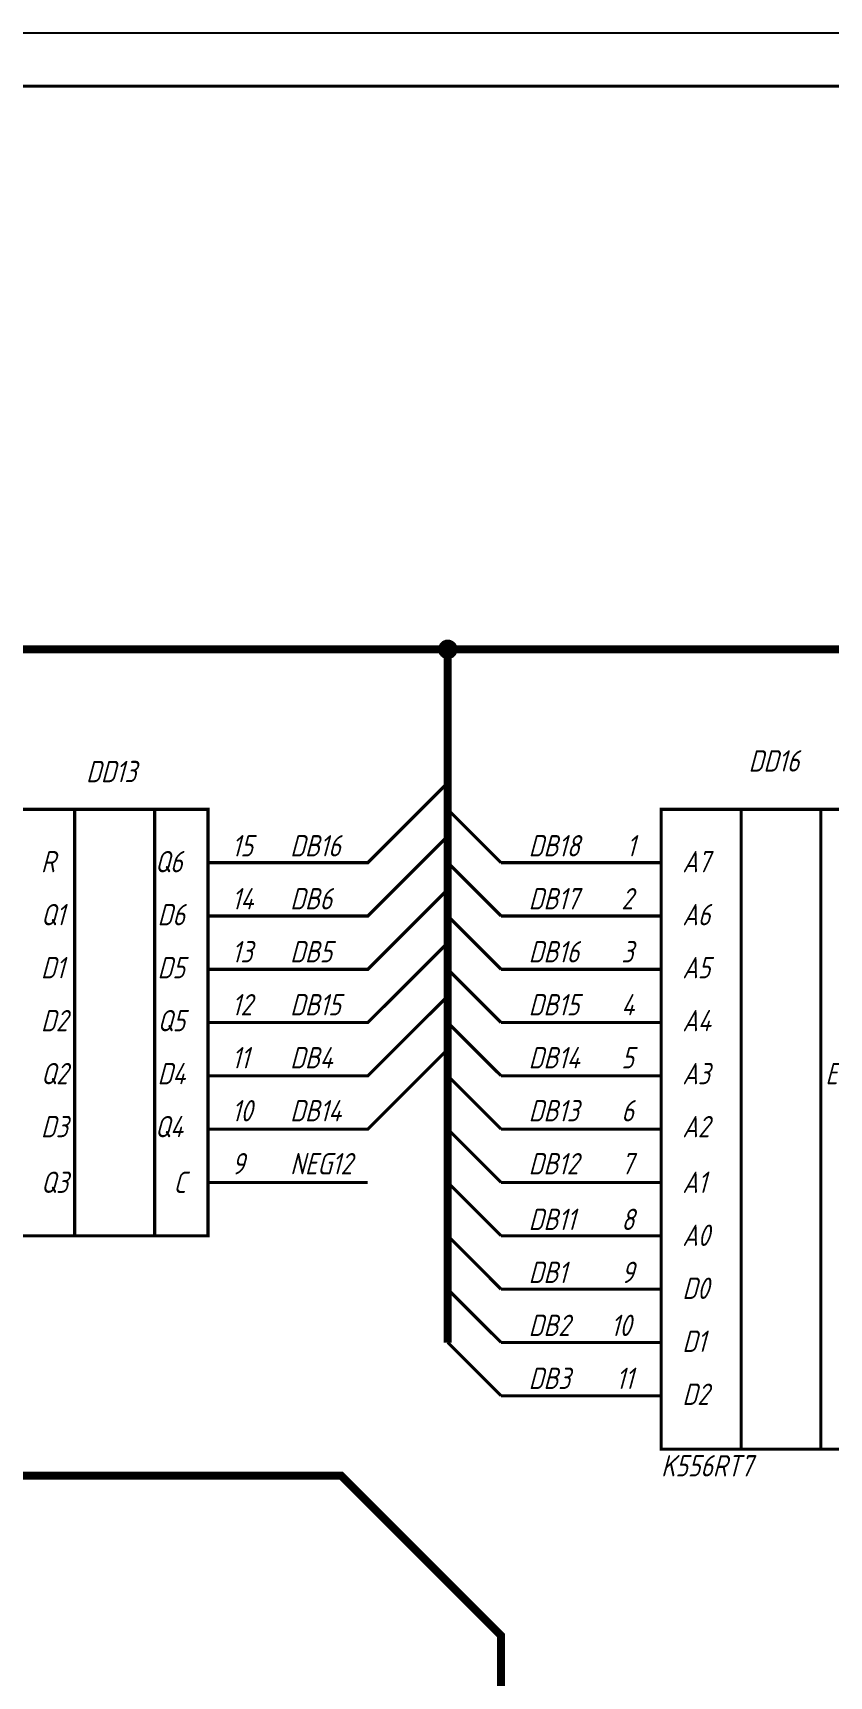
# Model space of a CAD drawing. Extents: x 196 to 1101, y 70 to 664.
# Drawn here: x 708 to 782.7, y 509.9 to 664 of the extents above; entities that cross this region are included whole.
import ezdxf

# ---------------------------------------------------------------- set-up
doc = ezdxf.new("R2010")
doc.units = 0
doc.header["$MEASUREMENT"] = 0
doc.layers.add('KONTUR', color=7, linetype='CONTINUOUS')
doc.layers.add('Sheet', color=255, linetype='CONTINUOUS')
doc.layers.add('Основная', color=7, linetype='CONTINUOUS', lineweight=40)
doc.styles.add('GOST type A0', font='', dxfattribs={"oblique": 15, "height": 3.5})
doc.styles.get('GOST type A0').set_extended_font_data('GOST type A')

msp = doc.modelspace()

# ---------------------------------------------------------------- linework, layer by layer
at = {"layer": 'KONTUR'}
msp.add_line((260, 664), (1101, 664), dxfattribs=at)
at = {"layer": 'Sheet'}
for points, const_width in [([(691.97, 561.18), (691.97, 606.18), (746.94, 606.18), (806.92, 606.18), (806.92, 541.17)], 0.749), ([(746.18, 606.18), (746.18, 606.23), (746.18, 606.26), (746.19, 606.29), (746.19, 606.34), (746.21, 606.37), (746.21, 606.41), (746.22, 606.44), (746.24, 606.47), (746.26, 606.51), (746.27, 606.54), (746.29, 606.57), (746.3, 606.6), (746.33, 606.63), (746.35, 606.66), (746.38, 606.69), (746.4, 606.72), (746.43, 606.74), (746.46, 606.77), (746.49, 606.79), (746.52, 606.82), (746.55, 606.83), (746.58, 606.85), (746.61, 606.86), (746.64, 606.88), (746.68, 606.89), (746.71, 606.91), (746.75, 606.91), (746.78, 606.93), (746.83, 606.93), (746.86, 606.94), (746.89, 606.94), (746.94, 606.94)], 0.3), ([(746.18, 606.18), (746.18, 606.23), (746.18, 606.26), (746.19, 606.29), (746.19, 606.34), (746.21, 606.37), (746.21, 606.41), (746.22, 606.44), (746.24, 606.47), (746.26, 606.51), (746.27, 606.54), (746.29, 606.57), (746.3, 606.6), (746.33, 606.63), (746.35, 606.66), (746.38, 606.69), (746.4, 606.72), (746.43, 606.74), (746.46, 606.77), (746.49, 606.79), (746.52, 606.82), (746.55, 606.83), (746.58, 606.85), (746.61, 606.86), (746.64, 606.88), (746.68, 606.89), (746.71, 606.91), (746.75, 606.91), (746.78, 606.93), (746.83, 606.93), (746.86, 606.94), (746.89, 606.94), (746.94, 606.94)], 0.3), ([(746.18, 606.18), (746.18, 606.23), (746.18, 606.26), (746.19, 606.29), (746.19, 606.34), (746.21, 606.37), (746.21, 606.41), (746.22, 606.44), (746.24, 606.47), (746.26, 606.51), (746.27, 606.54), (746.29, 606.57), (746.3, 606.6), (746.33, 606.63), (746.35, 606.66), (746.38, 606.69), (746.4, 606.72), (746.43, 606.74), (746.46, 606.77), (746.49, 606.79), (746.52, 606.82), (746.55, 606.83), (746.58, 606.85), (746.61, 606.86), (746.64, 606.88), (746.68, 606.89), (746.71, 606.91), (746.75, 606.91), (746.78, 606.93), (746.83, 606.93), (746.86, 606.94), (746.89, 606.94), (746.94, 606.94)], 0.3), ([(746.18, 606.18), (746.18, 606.23), (746.18, 606.26), (746.19, 606.29), (746.19, 606.34), (746.21, 606.37), (746.21, 606.41), (746.22, 606.44), (746.24, 606.47), (746.26, 606.51), (746.27, 606.54), (746.29, 606.57), (746.3, 606.6), (746.33, 606.63), (746.35, 606.66), (746.38, 606.69), (746.4, 606.72), (746.43, 606.74), (746.46, 606.77), (746.49, 606.79), (746.52, 606.82), (746.55, 606.83), (746.58, 606.85), (746.61, 606.86), (746.64, 606.88), (746.68, 606.89), (746.71, 606.91), (746.75, 606.91), (746.78, 606.93), (746.83, 606.93), (746.86, 606.94), (746.89, 606.94), (746.94, 606.94)], 0.3), ([(746.18, 606.18), (746.18, 606.23), (746.18, 606.26), (746.19, 606.29), (746.19, 606.34), (746.21, 606.37), (746.21, 606.41), (746.22, 606.44), (746.24, 606.47), (746.26, 606.51), (746.27, 606.54), (746.29, 606.57), (746.3, 606.6), (746.33, 606.63), (746.35, 606.66), (746.38, 606.69), (746.4, 606.72), (746.43, 606.74), (746.46, 606.77), (746.49, 606.79), (746.52, 606.82), (746.55, 606.83), (746.58, 606.85), (746.61, 606.86), (746.64, 606.88), (746.68, 606.89), (746.71, 606.91), (746.75, 606.91), (746.78, 606.93), (746.83, 606.93), (746.86, 606.94), (746.89, 606.94), (746.94, 606.94)], 0.3), ([(746.18, 606.18), (746.18, 606.23), (746.18, 606.26), (746.19, 606.29), (746.19, 606.34), (746.21, 606.37), (746.21, 606.41), (746.22, 606.44), (746.24, 606.47), (746.26, 606.51), (746.27, 606.54), (746.29, 606.57), (746.3, 606.6), (746.33, 606.63), (746.35, 606.66), (746.38, 606.69), (746.4, 606.72), (746.43, 606.74), (746.46, 606.77), (746.49, 606.79), (746.52, 606.82), (746.55, 606.83), (746.58, 606.85), (746.61, 606.86), (746.64, 606.88), (746.68, 606.89), (746.71, 606.91), (746.75, 606.91), (746.78, 606.93), (746.83, 606.93), (746.86, 606.94), (746.89, 606.94), (746.94, 606.94)], 0.3), ([(746.18, 606.18), (746.18, 606.23), (746.18, 606.26), (746.19, 606.29), (746.19, 606.34), (746.21, 606.37), (746.21, 606.41), (746.22, 606.44), (746.24, 606.47), (746.26, 606.51), (746.27, 606.54), (746.29, 606.57), (746.3, 606.6), (746.33, 606.63), (746.35, 606.66), (746.38, 606.69), (746.4, 606.72), (746.43, 606.74), (746.46, 606.77), (746.49, 606.79), (746.52, 606.82), (746.55, 606.83), (746.58, 606.85), (746.61, 606.86), (746.64, 606.88), (746.68, 606.89), (746.71, 606.91), (746.75, 606.91), (746.78, 606.93), (746.83, 606.93), (746.86, 606.94), (746.89, 606.94), (746.94, 606.94)], 0.3), ([(746.18, 606.18), (746.18, 606.23), (746.18, 606.26), (746.19, 606.29), (746.19, 606.34), (746.21, 606.37), (746.21, 606.41), (746.22, 606.44), (746.24, 606.47), (746.26, 606.51), (746.27, 606.54), (746.29, 606.57), (746.3, 606.6), (746.33, 606.63), (746.35, 606.66), (746.38, 606.69), (746.4, 606.72), (746.43, 606.74), (746.46, 606.77), (746.49, 606.79), (746.52, 606.82), (746.55, 606.83), (746.58, 606.85), (746.61, 606.86), (746.64, 606.88), (746.68, 606.89), (746.71, 606.91), (746.75, 606.91), (746.78, 606.93), (746.83, 606.93), (746.86, 606.94), (746.89, 606.94), (746.94, 606.94)], 0.3), ([(746.94, 605.42), (746.89, 605.42), (746.86, 605.42), (746.83, 605.43), (746.78, 605.43), (746.75, 605.45), (746.71, 605.45), (746.68, 605.47), (746.64, 605.48), (746.61, 605.5), (746.58, 605.51), (746.55, 605.53), (746.52, 605.54), (746.49, 605.57), (746.46, 605.59), (746.43, 605.62), (746.4, 605.64), (746.38, 605.67), (746.35, 605.7), (746.33, 605.73), (746.3, 605.76), (746.29, 605.79), (746.27, 605.82), (746.26, 605.85), (746.24, 605.88), (746.22, 605.92), (746.21, 605.95), (746.21, 605.99), (746.19, 606.02), (746.19, 606.07), (746.18, 606.1), (746.18, 606.13), (746.18, 606.18)], 0.3), ([(746.18, 606.18), (746.18, 606.18)], 0.3), ([(746.94, 605.42), (746.89, 605.42), (746.86, 605.42), (746.83, 605.43), (746.78, 605.43), (746.75, 605.45), (746.71, 605.45), (746.68, 605.47), (746.64, 605.48), (746.61, 605.5), (746.58, 605.51), (746.55, 605.53), (746.52, 605.54), (746.49, 605.57), (746.46, 605.59), (746.43, 605.62), (746.4, 605.64), (746.38, 605.67), (746.35, 605.7), (746.33, 605.73), (746.3, 605.76), (746.29, 605.79), (746.27, 605.82), (746.26, 605.85), (746.24, 605.88), (746.22, 605.92), (746.21, 605.95), (746.21, 605.99), (746.19, 606.02), (746.19, 606.07), (746.18, 606.1), (746.18, 606.13), (746.18, 606.18)], 0.3), ([(746.18, 606.18), (746.18, 606.18)], 0.3), ([(746.94, 605.42), (746.89, 605.42), (746.86, 605.42), (746.83, 605.43), (746.78, 605.43), (746.75, 605.45), (746.71, 605.45), (746.68, 605.47), (746.64, 605.48), (746.61, 605.5), (746.58, 605.51), (746.55, 605.53), (746.52, 605.54), (746.49, 605.57), (746.46, 605.59), (746.43, 605.62), (746.4, 605.64), (746.38, 605.67), (746.35, 605.7), (746.33, 605.73), (746.3, 605.76), (746.29, 605.79), (746.27, 605.82), (746.26, 605.85), (746.24, 605.88), (746.22, 605.92), (746.21, 605.95), (746.21, 605.99), (746.19, 606.02), (746.19, 606.07), (746.18, 606.1), (746.18, 606.13), (746.18, 606.18)], 0.3), ([(746.18, 606.18), (746.18, 606.18)], 0.3), ([(746.94, 605.42), (746.89, 605.42), (746.86, 605.42), (746.83, 605.43), (746.78, 605.43), (746.75, 605.45), (746.71, 605.45), (746.68, 605.47), (746.64, 605.48), (746.61, 605.5), (746.58, 605.51), (746.55, 605.53), (746.52, 605.54), (746.49, 605.57), (746.46, 605.59), (746.43, 605.62), (746.4, 605.64), (746.38, 605.67), (746.35, 605.7), (746.33, 605.73), (746.3, 605.76), (746.29, 605.79), (746.27, 605.82), (746.26, 605.85), (746.24, 605.88), (746.22, 605.92), (746.21, 605.95), (746.21, 605.99), (746.19, 606.02), (746.19, 606.07), (746.18, 606.1), (746.18, 606.13), (746.18, 606.18)], 0.3), ([(746.18, 606.18), (746.18, 606.18)], 0.3), ([(746.94, 605.42), (746.89, 605.42), (746.86, 605.42), (746.83, 605.43), (746.78, 605.43), (746.75, 605.45), (746.71, 605.45), (746.68, 605.47), (746.64, 605.48), (746.61, 605.5), (746.58, 605.51), (746.55, 605.53), (746.52, 605.54), (746.49, 605.57), (746.46, 605.59), (746.43, 605.62), (746.4, 605.64), (746.38, 605.67), (746.35, 605.7), (746.33, 605.73), (746.3, 605.76), (746.29, 605.79), (746.27, 605.82), (746.26, 605.85), (746.24, 605.88), (746.22, 605.92), (746.21, 605.95), (746.21, 605.99), (746.19, 606.02), (746.19, 606.07), (746.18, 606.1), (746.18, 606.13), (746.18, 606.18)], 0.3), ([(746.18, 606.18), (746.18, 606.18)], 0.3), ([(746.94, 605.42), (746.89, 605.42), (746.86, 605.42), (746.83, 605.43), (746.78, 605.43), (746.75, 605.45), (746.71, 605.45), (746.68, 605.47), (746.64, 605.48), (746.61, 605.5), (746.58, 605.51), (746.55, 605.53), (746.52, 605.54), (746.49, 605.57), (746.46, 605.59), (746.43, 605.62), (746.4, 605.64), (746.38, 605.67), (746.35, 605.7), (746.33, 605.73), (746.3, 605.76), (746.29, 605.79), (746.27, 605.82), (746.26, 605.85), (746.24, 605.88), (746.22, 605.92), (746.21, 605.95), (746.21, 605.99), (746.19, 606.02), (746.19, 606.07), (746.18, 606.1), (746.18, 606.13), (746.18, 606.18)], 0.3), ([(746.18, 606.18), (746.18, 606.18)], 0.3), ([(746.94, 605.42), (746.89, 605.42), (746.86, 605.42), (746.83, 605.43), (746.78, 605.43), (746.75, 605.45), (746.71, 605.45), (746.68, 605.47), (746.64, 605.48), (746.61, 605.5), (746.58, 605.51), (746.55, 605.53), (746.52, 605.54), (746.49, 605.57), (746.46, 605.59), (746.43, 605.62), (746.4, 605.64), (746.38, 605.67), (746.35, 605.7), (746.33, 605.73), (746.3, 605.76), (746.29, 605.79), (746.27, 605.82), (746.26, 605.85), (746.24, 605.88), (746.22, 605.92), (746.21, 605.95), (746.21, 605.99), (746.19, 606.02), (746.19, 606.07), (746.18, 606.1), (746.18, 606.13), (746.18, 606.18)], 0.3), ([(746.18, 606.18), (746.18, 606.18)], 0.3), ([(746.94, 605.42), (746.89, 605.42), (746.86, 605.42), (746.83, 605.43), (746.78, 605.43), (746.75, 605.45), (746.71, 605.45), (746.68, 605.47), (746.64, 605.48), (746.61, 605.5), (746.58, 605.51), (746.55, 605.53), (746.52, 605.54), (746.49, 605.57), (746.46, 605.59), (746.43, 605.62), (746.4, 605.64), (746.38, 605.67), (746.35, 605.7), (746.33, 605.73), (746.3, 605.76), (746.29, 605.79), (746.27, 605.82), (746.26, 605.85), (746.24, 605.88), (746.22, 605.92), (746.21, 605.95), (746.21, 605.99), (746.19, 606.02), (746.19, 606.07), (746.18, 606.1), (746.18, 606.13), (746.18, 606.18)], 0.3), ([(746.18, 606.18), (746.18, 606.18)], 0.3), ([(746.94, 541.17), (746.94, 606.18)], 0.749), ([(746.94, 606.94), (746.94, 606.94)], 0.3), ([(746.94, 606.94), (746.99, 606.94), (747.02, 606.94), (747.05, 606.93), (747.09, 606.93), (747.13, 606.91), (747.17, 606.91), (747.2, 606.89), (747.23, 606.88), (747.27, 606.86), (747.3, 606.85), (747.33, 606.83), (747.36, 606.82), (747.39, 606.79), (747.42, 606.77), (747.45, 606.74), (747.48, 606.72), (747.5, 606.69), (747.53, 606.66), (747.54, 606.63), (747.58, 606.6), (747.59, 606.57), (747.61, 606.54), (747.62, 606.51), (747.64, 606.47), (747.65, 606.44), (747.67, 606.41), (747.67, 606.37), (747.68, 606.34), (747.68, 606.29), (747.7, 606.26), (747.7, 606.23), (747.7, 606.18)], 0.3), ([(746.94, 606.94), (746.94, 606.94)], 0.3), ([(746.94, 606.94), (746.99, 606.94), (747.02, 606.94), (747.05, 606.93), (747.09, 606.93), (747.13, 606.91), (747.17, 606.91), (747.2, 606.89), (747.23, 606.88), (747.27, 606.86), (747.3, 606.85), (747.33, 606.83), (747.36, 606.82), (747.39, 606.79), (747.42, 606.77), (747.45, 606.74), (747.48, 606.72), (747.5, 606.69), (747.53, 606.66), (747.54, 606.63), (747.58, 606.6), (747.59, 606.57), (747.61, 606.54), (747.62, 606.51), (747.64, 606.47), (747.65, 606.44), (747.67, 606.41), (747.67, 606.37), (747.68, 606.34), (747.68, 606.29), (747.7, 606.26), (747.7, 606.23), (747.7, 606.18)], 0.3), ([(746.94, 606.94), (746.94, 606.94)], 0.3), ([(746.94, 606.94), (746.99, 606.94), (747.02, 606.94), (747.05, 606.93), (747.09, 606.93), (747.13, 606.91), (747.17, 606.91), (747.2, 606.89), (747.23, 606.88), (747.27, 606.86), (747.3, 606.85), (747.33, 606.83), (747.36, 606.82), (747.39, 606.79), (747.42, 606.77), (747.45, 606.74), (747.48, 606.72), (747.5, 606.69), (747.53, 606.66), (747.54, 606.63), (747.58, 606.6), (747.59, 606.57), (747.61, 606.54), (747.62, 606.51), (747.64, 606.47), (747.65, 606.44), (747.67, 606.41), (747.67, 606.37), (747.68, 606.34), (747.68, 606.29), (747.7, 606.26), (747.7, 606.23), (747.7, 606.18)], 0.3), ([(746.94, 606.94), (746.94, 606.94)], 0.3), ([(746.94, 606.94), (746.99, 606.94), (747.02, 606.94), (747.05, 606.93), (747.09, 606.93), (747.13, 606.91), (747.17, 606.91), (747.2, 606.89), (747.23, 606.88), (747.27, 606.86), (747.3, 606.85), (747.33, 606.83), (747.36, 606.82), (747.39, 606.79), (747.42, 606.77), (747.45, 606.74), (747.48, 606.72), (747.5, 606.69), (747.53, 606.66), (747.54, 606.63), (747.58, 606.6), (747.59, 606.57), (747.61, 606.54), (747.62, 606.51), (747.64, 606.47), (747.65, 606.44), (747.67, 606.41), (747.67, 606.37), (747.68, 606.34), (747.68, 606.29), (747.7, 606.26), (747.7, 606.23), (747.7, 606.18)], 0.3), ([(746.94, 606.94), (746.94, 606.94)], 0.3), ([(746.94, 606.94), (746.99, 606.94), (747.02, 606.94), (747.05, 606.93), (747.09, 606.93), (747.13, 606.91), (747.17, 606.91), (747.2, 606.89), (747.23, 606.88), (747.27, 606.86), (747.3, 606.85), (747.33, 606.83), (747.36, 606.82), (747.39, 606.79), (747.42, 606.77), (747.45, 606.74), (747.48, 606.72), (747.5, 606.69), (747.53, 606.66), (747.54, 606.63), (747.58, 606.6), (747.59, 606.57), (747.61, 606.54), (747.62, 606.51), (747.64, 606.47), (747.65, 606.44), (747.67, 606.41), (747.67, 606.37), (747.68, 606.34), (747.68, 606.29), (747.7, 606.26), (747.7, 606.23), (747.7, 606.18)], 0.3), ([(746.94, 606.94), (746.94, 606.94)], 0.3), ([(746.94, 606.94), (746.99, 606.94), (747.02, 606.94), (747.05, 606.93), (747.09, 606.93), (747.13, 606.91), (747.17, 606.91), (747.2, 606.89), (747.23, 606.88), (747.27, 606.86), (747.3, 606.85), (747.33, 606.83), (747.36, 606.82), (747.39, 606.79), (747.42, 606.77), (747.45, 606.74), (747.48, 606.72), (747.5, 606.69), (747.53, 606.66), (747.54, 606.63), (747.58, 606.6), (747.59, 606.57), (747.61, 606.54), (747.62, 606.51), (747.64, 606.47), (747.65, 606.44), (747.67, 606.41), (747.67, 606.37), (747.68, 606.34), (747.68, 606.29), (747.7, 606.26), (747.7, 606.23), (747.7, 606.18)], 0.3), ([(746.94, 606.94), (746.94, 606.94)], 0.3), ([(746.94, 606.94), (746.99, 606.94), (747.02, 606.94), (747.05, 606.93), (747.09, 606.93), (747.13, 606.91), (747.17, 606.91), (747.2, 606.89), (747.23, 606.88), (747.27, 606.86), (747.3, 606.85), (747.33, 606.83), (747.36, 606.82), (747.39, 606.79), (747.42, 606.77), (747.45, 606.74), (747.48, 606.72), (747.5, 606.69), (747.53, 606.66), (747.54, 606.63), (747.58, 606.6), (747.59, 606.57), (747.61, 606.54), (747.62, 606.51), (747.64, 606.47), (747.65, 606.44), (747.67, 606.41), (747.67, 606.37), (747.68, 606.34), (747.68, 606.29), (747.7, 606.26), (747.7, 606.23), (747.7, 606.18)], 0.3), ([(746.94, 606.94), (746.94, 606.94)], 0.3), ([(746.94, 606.94), (746.99, 606.94), (747.02, 606.94), (747.05, 606.93), (747.09, 606.93), (747.13, 606.91), (747.17, 606.91), (747.2, 606.89), (747.23, 606.88), (747.27, 606.86), (747.3, 606.85), (747.33, 606.83), (747.36, 606.82), (747.39, 606.79), (747.42, 606.77), (747.45, 606.74), (747.48, 606.72), (747.5, 606.69), (747.53, 606.66), (747.54, 606.63), (747.58, 606.6), (747.59, 606.57), (747.61, 606.54), (747.62, 606.51), (747.64, 606.47), (747.65, 606.44), (747.67, 606.41), (747.67, 606.37), (747.68, 606.34), (747.68, 606.29), (747.7, 606.26), (747.7, 606.23), (747.7, 606.18)], 0.3), ([(747.7, 606.18), (747.7, 606.13), (747.7, 606.1), (747.68, 606.07), (747.68, 606.02), (747.67, 605.99), (747.67, 605.95), (747.65, 605.92), (747.64, 605.88), (747.62, 605.85), (747.61, 605.82), (747.59, 605.79), (747.58, 605.76), (747.54, 605.73), (747.53, 605.7), (747.5, 605.67), (747.48, 605.64), (747.45, 605.62), (747.42, 605.59), (747.39, 605.57), (747.36, 605.54), (747.33, 605.53), (747.3, 605.51), (747.27, 605.5), (747.23, 605.48), (747.2, 605.47), (747.17, 605.45), (747.13, 605.45), (747.09, 605.43), (747.05, 605.43), (747.02, 605.42), (746.99, 605.42), (746.94, 605.42)], 0.3), ([(747.7, 606.18), (747.7, 606.13), (747.7, 606.1), (747.68, 606.07), (747.68, 606.02), (747.67, 605.99), (747.67, 605.95), (747.65, 605.92), (747.64, 605.88), (747.62, 605.85), (747.61, 605.82), (747.59, 605.79), (747.58, 605.76), (747.54, 605.73), (747.53, 605.7), (747.5, 605.67), (747.48, 605.64), (747.45, 605.62), (747.42, 605.59), (747.39, 605.57), (747.36, 605.54), (747.33, 605.53), (747.3, 605.51), (747.27, 605.5), (747.23, 605.48), (747.2, 605.47), (747.17, 605.45), (747.13, 605.45), (747.09, 605.43), (747.05, 605.43), (747.02, 605.42), (746.99, 605.42), (746.94, 605.42)], 0.3), ([(747.7, 606.18), (747.7, 606.13), (747.7, 606.1), (747.68, 606.07), (747.68, 606.02), (747.67, 605.99), (747.67, 605.95), (747.65, 605.92), (747.64, 605.88), (747.62, 605.85), (747.61, 605.82), (747.59, 605.79), (747.58, 605.76), (747.54, 605.73), (747.53, 605.7), (747.5, 605.67), (747.48, 605.64), (747.45, 605.62), (747.42, 605.59), (747.39, 605.57), (747.36, 605.54), (747.33, 605.53), (747.3, 605.51), (747.27, 605.5), (747.23, 605.48), (747.2, 605.47), (747.17, 605.45), (747.13, 605.45), (747.09, 605.43), (747.05, 605.43), (747.02, 605.42), (746.99, 605.42), (746.94, 605.42)], 0.3), ([(747.7, 606.18), (747.7, 606.13), (747.7, 606.1), (747.68, 606.07), (747.68, 606.02), (747.67, 605.99), (747.67, 605.95), (747.65, 605.92), (747.64, 605.88), (747.62, 605.85), (747.61, 605.82), (747.59, 605.79), (747.58, 605.76), (747.54, 605.73), (747.53, 605.7), (747.5, 605.67), (747.48, 605.64), (747.45, 605.62), (747.42, 605.59), (747.39, 605.57), (747.36, 605.54), (747.33, 605.53), (747.3, 605.51), (747.27, 605.5), (747.23, 605.48), (747.2, 605.47), (747.17, 605.45), (747.13, 605.45), (747.09, 605.43), (747.05, 605.43), (747.02, 605.42), (746.99, 605.42), (746.94, 605.42)], 0.3), ([(747.7, 606.18), (747.7, 606.13), (747.7, 606.1), (747.68, 606.07), (747.68, 606.02), (747.67, 605.99), (747.67, 605.95), (747.65, 605.92), (747.64, 605.88), (747.62, 605.85), (747.61, 605.82), (747.59, 605.79), (747.58, 605.76), (747.54, 605.73), (747.53, 605.7), (747.5, 605.67), (747.48, 605.64), (747.45, 605.62), (747.42, 605.59), (747.39, 605.57), (747.36, 605.54), (747.33, 605.53), (747.3, 605.51), (747.27, 605.5), (747.23, 605.48), (747.2, 605.47), (747.17, 605.45), (747.13, 605.45), (747.09, 605.43), (747.05, 605.43), (747.02, 605.42), (746.99, 605.42), (746.94, 605.42)], 0.3), ([(747.7, 606.18), (747.7, 606.13), (747.7, 606.1), (747.68, 606.07), (747.68, 606.02), (747.67, 605.99), (747.67, 605.95), (747.65, 605.92), (747.64, 605.88), (747.62, 605.85), (747.61, 605.82), (747.59, 605.79), (747.58, 605.76), (747.54, 605.73), (747.53, 605.7), (747.5, 605.67), (747.48, 605.64), (747.45, 605.62), (747.42, 605.59), (747.39, 605.57), (747.36, 605.54), (747.33, 605.53), (747.3, 605.51), (747.27, 605.5), (747.23, 605.48), (747.2, 605.47), (747.17, 605.45), (747.13, 605.45), (747.09, 605.43), (747.05, 605.43), (747.02, 605.42), (746.99, 605.42), (746.94, 605.42)], 0.3), ([(747.7, 606.18), (747.7, 606.13), (747.7, 606.1), (747.68, 606.07), (747.68, 606.02), (747.67, 605.99), (747.67, 605.95), (747.65, 605.92), (747.64, 605.88), (747.62, 605.85), (747.61, 605.82), (747.59, 605.79), (747.58, 605.76), (747.54, 605.73), (747.53, 605.7), (747.5, 605.67), (747.48, 605.64), (747.45, 605.62), (747.42, 605.59), (747.39, 605.57), (747.36, 605.54), (747.33, 605.53), (747.3, 605.51), (747.27, 605.5), (747.23, 605.48), (747.2, 605.47), (747.17, 605.45), (747.13, 605.45), (747.09, 605.43), (747.05, 605.43), (747.02, 605.42), (746.99, 605.42), (746.94, 605.42)], 0.3), ([(747.7, 606.18), (747.7, 606.13), (747.7, 606.1), (747.68, 606.07), (747.68, 606.02), (747.67, 605.99), (747.67, 605.95), (747.65, 605.92), (747.64, 605.88), (747.62, 605.85), (747.61, 605.82), (747.59, 605.79), (747.58, 605.76), (747.54, 605.73), (747.53, 605.7), (747.5, 605.67), (747.48, 605.64), (747.45, 605.62), (747.42, 605.59), (747.39, 605.57), (747.36, 605.54), (747.33, 605.53), (747.3, 605.51), (747.27, 605.5), (747.23, 605.48), (747.2, 605.47), (747.17, 605.45), (747.13, 605.45), (747.09, 605.43), (747.05, 605.43), (747.02, 605.42), (746.99, 605.42), (746.94, 605.42)], 0.3), ([(747.7, 606.18), (747.7, 606.18), (747.7, 606.18), (747.7, 606.18), (747.7, 606.18), (747.7, 606.18), (747.7, 606.18), (747.7, 606.18), (747.7, 606.18), (747.7, 606.18), (747.7, 606.18), (747.7, 606.18), (747.7, 606.18), (747.7, 606.18), (747.7, 606.18), (747.7, 606.18), (747.7, 606.18), (747.7, 606.18), (747.7, 606.18), (747.7, 606.18), (747.7, 606.18), (747.7, 606.18), (747.7, 606.18), (747.7, 606.18), (747.7, 606.18), (747.7, 606.18), (747.7, 606.18), (747.7, 606.18), (747.7, 606.18), (747.7, 606.18), (747.7, 606.18), (747.7, 606.18), (747.7, 606.18)], 0.3), ([(747.7, 606.18), (747.7, 606.18)], 0.3), ([(747.7, 606.18), (747.7, 606.18), (747.7, 606.18), (747.7, 606.18), (747.7, 606.18), (747.7, 606.18), (747.7, 606.18), (747.7, 606.18), (747.7, 606.18), (747.7, 606.18), (747.7, 606.18), (747.7, 606.18), (747.7, 606.18), (747.7, 606.18), (747.7, 606.18), (747.7, 606.18), (747.7, 606.18), (747.7, 606.18), (747.7, 606.18), (747.7, 606.18), (747.7, 606.18), (747.7, 606.18), (747.7, 606.18), (747.7, 606.18), (747.7, 606.18), (747.7, 606.18), (747.7, 606.18), (747.7, 606.18), (747.7, 606.18), (747.7, 606.18), (747.7, 606.18), (747.7, 606.18), (747.7, 606.18)], 0.3), ([(747.7, 606.18), (747.7, 606.18)], 0.3), ([(747.7, 606.18), (747.7, 606.18), (747.7, 606.18), (747.7, 606.18), (747.7, 606.18), (747.7, 606.18), (747.7, 606.18), (747.7, 606.18), (747.7, 606.18), (747.7, 606.18), (747.7, 606.18), (747.7, 606.18), (747.7, 606.18), (747.7, 606.18), (747.7, 606.18), (747.7, 606.18), (747.7, 606.18), (747.7, 606.18), (747.7, 606.18), (747.7, 606.18), (747.7, 606.18), (747.7, 606.18), (747.7, 606.18), (747.7, 606.18), (747.7, 606.18), (747.7, 606.18), (747.7, 606.18), (747.7, 606.18), (747.7, 606.18), (747.7, 606.18), (747.7, 606.18), (747.7, 606.18), (747.7, 606.18)], 0.3), ([(747.7, 606.18), (747.7, 606.18)], 0.3), ([(747.7, 606.18), (747.7, 606.18), (747.7, 606.18), (747.7, 606.18), (747.7, 606.18), (747.7, 606.18), (747.7, 606.18), (747.7, 606.18), (747.7, 606.18), (747.7, 606.18), (747.7, 606.18), (747.7, 606.18), (747.7, 606.18), (747.7, 606.18), (747.7, 606.18), (747.7, 606.18), (747.7, 606.18), (747.7, 606.18), (747.7, 606.18), (747.7, 606.18), (747.7, 606.18), (747.7, 606.18), (747.7, 606.18), (747.7, 606.18), (747.7, 606.18), (747.7, 606.18), (747.7, 606.18), (747.7, 606.18), (747.7, 606.18), (747.7, 606.18), (747.7, 606.18), (747.7, 606.18), (747.7, 606.18)], 0.3), ([(747.7, 606.18), (747.7, 606.18)], 0.3), ([(747.7, 606.18), (747.7, 606.18), (747.7, 606.18), (747.7, 606.18), (747.7, 606.18), (747.7, 606.18), (747.7, 606.18), (747.7, 606.18), (747.7, 606.18), (747.7, 606.18), (747.7, 606.18), (747.7, 606.18), (747.7, 606.18), (747.7, 606.18), (747.7, 606.18), (747.7, 606.18), (747.7, 606.18), (747.7, 606.18), (747.7, 606.18), (747.7, 606.18), (747.7, 606.18), (747.7, 606.18), (747.7, 606.18), (747.7, 606.18), (747.7, 606.18), (747.7, 606.18), (747.7, 606.18), (747.7, 606.18), (747.7, 606.18), (747.7, 606.18), (747.7, 606.18), (747.7, 606.18), (747.7, 606.18)], 0.3), ([(747.7, 606.18), (747.7, 606.18)], 0.3), ([(747.7, 606.18), (747.7, 606.18), (747.7, 606.18), (747.7, 606.18), (747.7, 606.18), (747.7, 606.18), (747.7, 606.18), (747.7, 606.18), (747.7, 606.18), (747.7, 606.18), (747.7, 606.18), (747.7, 606.18), (747.7, 606.18), (747.7, 606.18), (747.7, 606.18), (747.7, 606.18), (747.7, 606.18), (747.7, 606.18), (747.7, 606.18), (747.7, 606.18), (747.7, 606.18), (747.7, 606.18), (747.7, 606.18), (747.7, 606.18), (747.7, 606.18), (747.7, 606.18), (747.7, 606.18), (747.7, 606.18), (747.7, 606.18), (747.7, 606.18), (747.7, 606.18), (747.7, 606.18), (747.7, 606.18)], 0.3), ([(747.7, 606.18), (747.7, 606.18)], 0.3), ([(747.7, 606.18), (747.7, 606.18), (747.7, 606.18), (747.7, 606.18), (747.7, 606.18), (747.7, 606.18), (747.7, 606.18), (747.7, 606.18), (747.7, 606.18), (747.7, 606.18), (747.7, 606.18), (747.7, 606.18), (747.7, 606.18), (747.7, 606.18), (747.7, 606.18), (747.7, 606.18), (747.7, 606.18), (747.7, 606.18), (747.7, 606.18), (747.7, 606.18), (747.7, 606.18), (747.7, 606.18), (747.7, 606.18), (747.7, 606.18), (747.7, 606.18), (747.7, 606.18), (747.7, 606.18), (747.7, 606.18), (747.7, 606.18), (747.7, 606.18), (747.7, 606.18), (747.7, 606.18), (747.7, 606.18)], 0.3), ([(747.7, 606.18), (747.7, 606.18)], 0.3), ([(747.7, 606.18), (747.7, 606.18), (747.7, 606.18), (747.7, 606.18), (747.7, 606.18), (747.7, 606.18), (747.7, 606.18), (747.7, 606.18), (747.7, 606.18), (747.7, 606.18), (747.7, 606.18), (747.7, 606.18), (747.7, 606.18), (747.7, 606.18), (747.7, 606.18), (747.7, 606.18), (747.7, 606.18), (747.7, 606.18), (747.7, 606.18), (747.7, 606.18), (747.7, 606.18), (747.7, 606.18), (747.7, 606.18), (747.7, 606.18), (747.7, 606.18), (747.7, 606.18), (747.7, 606.18), (747.7, 606.18), (747.7, 606.18), (747.7, 606.18), (747.7, 606.18), (747.7, 606.18), (747.7, 606.18)], 0.3), ([(747.7, 606.18), (747.7, 606.18)], 0.3), ([(741.94, 588.67), (746.94, 593.68)], 0.3), ([(711.95, 591.17), (711.95, 551.18)], 0.3), ([(719.45, 591.17), (719.45, 551.18)], 0.3), ([(751.94, 586.17), (746.94, 591.17)], 0.3), ([(774.44, 591.17), (774.44, 531.17)], 0.3), ([(781.92, 591.17), (781.92, 531.17)], 0.3), ([(726.95, 586.17), (739.44, 586.17), (741.94, 588.67)], 0.3), ([(746.94, 588.67), (741.94, 583.67)], 0.3), ([(724.45, 586.17), (726.95, 586.17)], 0.3), ([(751.94, 581.17), (746.94, 586.17)], 0.3), ([(764.44, 586.17), (751.94, 586.17), (751.94, 586.17)], 0.3), ([(766.94, 586.17), (764.44, 586.17)], 0.3), ([(726.95, 581.17), (739.44, 581.17), (741.94, 583.67)], 0.3), ([(746.94, 583.67), (741.94, 578.67)], 0.3), ([(724.45, 581.17), (726.95, 581.17)], 0.3), ([(751.94, 576.17), (746.94, 581.17)], 0.3), ([(764.44, 581.17), (751.94, 581.17)], 0.3), ([(766.94, 581.17), (764.44, 581.17)], 0.3), ([(726.95, 576.17), (739.44, 576.17), (741.94, 578.67)], 0.3), ([(741.94, 573.67), (746.94, 578.67)], 0.3), ([(724.45, 576.17), (726.95, 576.17)], 0.3), ([(751.94, 571.18), (746.94, 576.17)], 0.3), ([(764.44, 576.17), (751.94, 576.17), (751.94, 576.17)], 0.3), ([(766.94, 576.17), (764.44, 576.17)], 0.3), ([(726.95, 571.18), (739.44, 571.18), (741.94, 573.67)], 0.3), ([(746.94, 573.67), (741.94, 568.68)], 0.3), ([(724.45, 571.18), (726.95, 571.18)], 0.3), ([(751.94, 566.18), (746.94, 571.18)], 0.3), ([(764.44, 571.18), (751.94, 571.18), (751.94, 571.18)], 0.3), ([(766.94, 571.18), (764.44, 571.18)], 0.3), ([(726.95, 566.18), (739.44, 566.18), (741.94, 568.68)], 0.3), ([(741.94, 563.68), (746.94, 568.68)], 0.3), ([(724.45, 566.18), (726.95, 566.18)], 0.3), ([(751.94, 561.18), (746.94, 566.18)], 0.3), ([(764.44, 566.18), (751.94, 566.18), (751.94, 566.18)], 0.3), ([(766.94, 566.18), (764.44, 566.18)], 0.3), ([(726.95, 561.18), (739.44, 561.18), (741.94, 563.68)], 0.3), ([(724.45, 561.18), (726.95, 561.18)], 0.3), ([(751.94, 556.18), (746.94, 561.18)], 0.3), ([(764.44, 561.18), (751.94, 561.18), (751.94, 561.18)], 0.3), ([(766.94, 561.18), (764.44, 561.18)], 0.3), ([(584.5, 556.18), (584.5, 528.68), (736.95, 528.68), (751.94, 513.68), (751.94, 431.18)], 0.749), ([(724.45, 556.18), (726.95, 556.18)], 0.3), ([(726.95, 556.18), (739.44, 556.18)], 0.3), ([(751.94, 551.18), (746.94, 556.18)], 0.3), ([(764.44, 556.18), (751.94, 556.18), (751.94, 556.18)], 0.3), ([(766.94, 556.18), (764.44, 556.18)], 0.3), ([(751.94, 546.17), (746.94, 551.18)], 0.3), ([(764.44, 551.18), (751.94, 551.18)], 0.3), ([(766.94, 551.18), (764.44, 551.18)], 0.3), ([(751.94, 541.17), (746.94, 546.17)], 0.3), ([(764.44, 546.17), (751.94, 546.17), (751.94, 546.17)], 0.3), ([(766.94, 546.17), (764.44, 546.17)], 0.3), ([(751.94, 536.17), (746.94, 541.17)], 0.3), ([(764.44, 541.17), (751.94, 541.17), (751.94, 541.17)], 0.3), ([(766.94, 541.17), (764.44, 541.17)], 0.3), ([(764.44, 536.17), (751.94, 536.17), (751.94, 536.17)], 0.3), ([(766.94, 536.17), (764.44, 536.17)], 0.3)]:
    msp.add_lwpolyline(points, dxfattribs=dict(at, const_width=const_width))
at = {"layer": 'Sheet', "const_width": 0.762}
msp.add_lwpolyline([(746.55, 606.18, 1), (747.32, 606.18, 1)], format="xyb", close=True, dxfattribs=at)
at = {"layer": 'Sheet', "const_width": 0.3}
for points in [[(706.95, 591.17), (724.45, 591.17), (724.45, 551.18), (706.95, 551.18), (706.95, 591.17)], [(766.94, 591.17), (789.42, 591.17), (789.42, 531.17), (766.94, 531.17), (766.94, 591.17)]]:
    msp.add_lwpolyline(points, close=True, dxfattribs=at)
at = {"layer": 'Основная'}
msp.add_line((1096, 659), (280, 659), dxfattribs=at)

# ---------------------------------------------------------------- texts
at = {"layer": 'Sheet', "style": 'GOST type A0', "oblique": 15}
for s, p in [('DD16', (775.14, 594.72)), ('DD13', (713.03, 593.72)), ('15', (726.69, 586.76)), ('DB16', (732.16, 586.76)), ('DB18', (754.52, 586.76)), ('1', (763.71, 586.76)), ('R', (708.8, 585.27)), ('Q6', (719.49, 585.27)), ('A7', (768.93, 585.27)), ('14', (726.69, 581.79)), ('DB6', (732.16, 581.79)), ('DB17', (754.52, 581.79)), ('2', (763.21, 581.79)), ('Q1', (708.8, 580.3)), ('D6', (719.73, 580.3)), ('A6', (768.93, 580.3)), ('13', (726.69, 576.82)), ('DB5', (732.16, 576.82)), ('DB16', (754.52, 576.82)), ('3', (763.21, 576.82)), ('D1', (708.8, 575.33)), ('D5', (719.73, 575.33)), ('A5', (768.93, 575.33)), ('12', (726.69, 571.85)), ('DB15', (732.16, 571.85)), ('DB15', (754.52, 571.85)), ('4', (763.21, 571.85)), ('D2', (708.8, 570.36)), ('Q5', (719.73, 570.36)), ('A4', (768.93, 570.36)), ('11', (726.69, 566.88)), ('DB4', (732.16, 566.88)), ('DB14', (754.52, 566.88)), ('5', (763.21, 566.88)), ('Q2', (708.8, 565.39)), ('D4', (719.73, 565.39)), ('A3', (768.93, 565.39)), ('ESE2', (782.34, 565.39)), ('10', (726.69, 561.91)), ('DB14', (732.16, 561.91)), ('DB13', (754.52, 561.91)), ('6', (763.21, 561.91)), ('D3', (708.8, 560.42)), ('Q4', (719.49, 560.42)), ('A2', (768.93, 560.42)), ('9', (726.69, 556.94)), ('NEG12', (732.16, 556.94)), ('DB12', (754.52, 556.94)), ('7', (763.21, 556.94)), ('Q3', (708.8, 555.2)), ('C', (721.22, 555.2)), ('A1', (768.93, 555.2)), ('DB11', (754.52, 551.72)), ('8', (763.21, 551.72)), ('A0', (768.93, 550.23)), ('DB1', (754.52, 546.75)), ('9', (763.21, 546.75)), ('D0', (768.93, 545.26)), ('DB2', (754.52, 541.78)), ('10', (762.22, 541.78)), ('D1', (768.93, 540.29)), ('DB3', (754.52, 536.81)), ('11', (762.72, 536.81)), ('D2', (768.93, 535.32)), ('K556RT7', (766.94, 528.61))]:
    msp.add_text(s, height=2, dxfattribs=at).set_placement(p)

doc.saveas('drawing.dxf')
